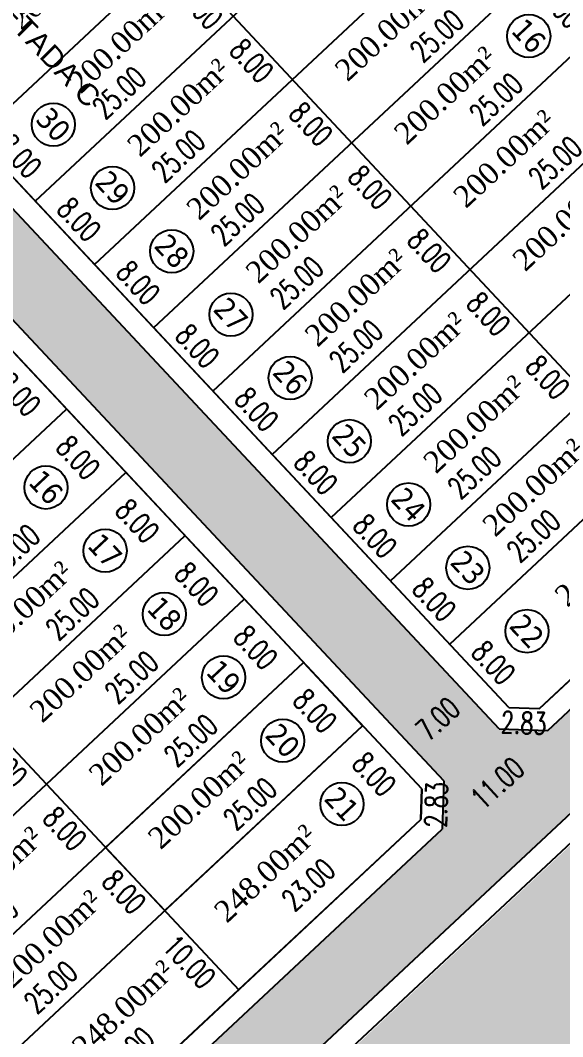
# Model space of a CAD drawing. Header units: metres. Extents: x 437145 to 437701, y 9614495 to 9615043.
# Drawn here: x 437381.1 to 437431.1, y 9614640.9 to 9614734.7 of the extents above; entities that cross this region are included whole.
import ezdxf

# ---------------------------------------------------------------- set-up
doc = ezdxf.new("R2010")
doc.units = ezdxf.units.M
doc.header["$PDMODE"] = 35
doc.header["$PDSIZE"] = 0.1
for name, color, linetype in [('ADUTORA', 90, 'Continuous'), ('Auxiliar', 7, 'Continuous'), ('COTAS', 10, 'Continuous'), ('Layer3', 1, 'Continuous'), ('M_FIO', 32, 'Continuous'), ('ÁREA', 7, 'Continuous')]:
    doc.layers.add(name, color=color, linetype=linetype)
doc.styles.add('ARIAL', font='arial.ttf')
doc.styles.add('COTAS', font='romans.shx', dxfattribs={"width": 0.7})
doc.styles.add('tahoma', font='tahoma.ttf')
doc.styles.add('ÁREA', font='times.ttf', dxfattribs={"height": 2})
doc.dimstyles.new('C-75', dxfattribs={"dimtxt": 2, "dimasz": 0.2, "dimexe": 0, "dimexo": 0, "dimgap": 1, "dimtad": 0, "dimzin": 4, "dimdsep": 46, "dimtxsty": 'COTAS', "dimblk1": 'BOL-COT', "dimblk2": 'BOL-COT', "dimsah": 1, "dimcen": 0.1, "dimse1": 1, "dimse2": 1, "dimsd1": 1, "dimsd2": 1, "dimclrd": 8, "dimclre": 256, "dimaunit": 1, "dimadec": 3, "dimazin": 0, "dimtfac": 0.5, "dimtix": 1, "dimtmove": 0, "dimatfit": 3, "dimldrblk": 'BOL-COT', "dimfxl": 1, "dimtolj": 1, "dimtzin": 0, "dimarcsym": 0})

# ---------------------------------------------------------------- blocks, each defined once
blk = doc.blocks.new('*D314')
at = {"layer": 'Defpoints', "color": 0, "transparency": 16777216}
for p in [(2549.275854529721, 1061.547064345661), (2546.996419647791, 1053.546983298279), (2549.276138954588, 1053.547064349386)]:
    blk.add_point(p, dxfattribs=at)
at = {"layer": 'Layer3', "transparency": 16777216, "insert": (2546.996277435357, 1057.546983296416), "char_height": 2, "attachment_point": 5, "rotation": 270.00203704305534, "style": 'COTAS'}
blk.add_mtext('\\A1;8.00', dxfattribs=at)
blk = doc.blocks.new('BOL-COT')
at = {"layer": 'COTAS'}
for p, q in [((-1.999999999999943, 8.53e-14), (2, 8.53e-14)), ((0, -2.999999999999971), (0, 3.000000000000028))]:
    blk.add_line(p, q, dxfattribs=at)
blk.add_circle((0, 0), 0.4, dxfattribs=at)
blk = doc.blocks.new('*D315')
at = {"layer": 'Defpoints', "color": 0, "transparency": 16777216}
for p in [(2524.276073368717, 1055.389909722242), (2524.276138919371, 1053.546175523061), (2549.276138954761, 1053.547064353111)]:
    blk.add_point(p, dxfattribs=at)
at = {"layer": 'Layer3', "transparency": 16777216, "insert": (2536.776073386412, 1055.390354137267), "char_height": 2, "attachment_point": 5, "rotation": 0.0020370484209076656, "style": 'COTAS'}
blk.add_mtext('\\A1;25.00', dxfattribs=at)
blk = doc.blocks.new('*D319')
at = {"layer": 'Defpoints', "color": 0, "transparency": 16777216}
for p in [(2549.276138954586, 1053.547064349386), (2546.99670407062, 1045.546983305182), (2549.276423381374, 1045.547064356837)]:
    blk.add_point(p, dxfattribs=at)
at = {"layer": 'Layer3', "transparency": 16777216, "insert": (2546.996561857226, 1049.546983301456), "char_height": 2, "attachment_point": 5, "rotation": 270.0020370568134, "style": 'COTAS'}
blk.add_mtext('\\A1;8.00', dxfattribs=at)
blk = doc.blocks.new('*D320')
at = {"layer": 'Defpoints', "color": 0, "transparency": 16777216}
for p in [(2524.276357794689, 1047.389909725967), (2524.276423345343, 1045.546175530511), (2549.276423379744, 1045.547064360562)]:
    blk.add_point(p, dxfattribs=at)
at = {"layer": 'Layer3', "transparency": 16777216, "insert": (2536.77635781189, 1047.390354140993), "char_height": 2, "attachment_point": 5, "rotation": 0.002037048421005068, "style": 'COTAS'}
blk.add_mtext('\\A1;25.00', dxfattribs=at)
blk = doc.blocks.new('*D324')
at = {"layer": 'Defpoints', "color": 0, "transparency": 16777216}
for p in [(2549.276423386264, 1045.547064360562), (2546.996988509165, 1037.546983308924), (2549.276707812993, 1037.547064360562)]:
    blk.add_point(p, dxfattribs=at)
at = {"layer": 'Layer3', "transparency": 16777216, "insert": (2546.996846295801, 1041.546983308924), "char_height": 2, "attachment_point": 5, "rotation": 270.00203705639456, "style": 'COTAS'}
blk.add_mtext('\\A1;8.00', dxfattribs=at)
blk = doc.blocks.new('*D325')
at = {"layer": 'Defpoints', "color": 0, "transparency": 16777216}
for p in [(2524.276642226503, 1039.38990973528), (2524.27670777702, 1037.546175536099), (2549.276707811305, 1037.547064364287)]:
    blk.add_point(p, dxfattribs=at)
at = {"layer": 'Layer3', "transparency": 16777216, "insert": (2536.776642243646, 1039.390354149374), "char_height": 2, "attachment_point": 5, "rotation": 0.002037044152142905, "style": 'COTAS'}
blk.add_mtext('\\A1;25.00', dxfattribs=at)
blk = doc.blocks.new('*D329')
at = {"layer": 'Defpoints', "color": 0, "transparency": 16777216}
for p in [(2549.276707805543, 1037.547064362425), (2546.997272928502, 1029.546983316607), (2549.276992231457, 1029.547064368013)]:
    blk.add_point(p, dxfattribs=at)
at = {"layer": 'Layer3', "transparency": 16777216, "insert": (2546.997130715545, 1033.546983313813), "char_height": 2, "attachment_point": 5, "rotation": 270.0020370505597, "style": 'COTAS'}
blk.add_mtext('\\A1;8.00', dxfattribs=at)
blk = doc.blocks.new('*D330')
at = {"layer": 'Defpoints', "color": 0, "transparency": 16777216}
for p in [(2524.276926645566, 1031.389909733418), (2524.276992196357, 1029.546175539824), (2549.276992230758, 1029.547064371738)]:
    blk.add_point(p, dxfattribs=at)
at = {"layer": 'Layer3', "transparency": 16777216, "insert": (2536.776926662766, 1031.390354149374), "char_height": 2, "attachment_point": 5, "rotation": 0.00203705268987296, "style": 'COTAS'}
blk.add_mtext('\\A1;25.00', dxfattribs=at)
blk = doc.blocks.new('*D332')
at = {"layer": 'Defpoints', "color": 0, "transparency": 16777216}
for p in [(2520.179897465941, 1037.368174139741), (2520.180181892962, 1029.368174145329), (2522.71080417267, 1029.368264117498)]:
    blk.add_point(p, dxfattribs=at)
at = {"layer": 'Layer3', "transparency": 16777216, "insert": (2522.710661959159, 1033.368264114815), "char_height": 2, "attachment_point": 5, "rotation": 270.0020370584804, "style": 'COTAS'}
blk.add_mtext('\\A1;8.00', dxfattribs=at)
blk = doc.blocks.new('*D333')
at = {"layer": 'Defpoints', "color": 0, "transparency": 16777216}
for p in [(2524.276202133445, 1031.581358798179), (2499.276992567839, 1029.53646997768), (2524.27699223751, 1029.546175541687)]:
    blk.add_point(p, dxfattribs=at)
at = {"layer": 'Layer3', "transparency": 16777216, "insert": (2511.776202298609, 1031.576506016175), "char_height": 2, "attachment_point": 5, "rotation": 0.02224351339259516, "style": 'COTAS'}
blk.add_mtext('\\A1;25.00', dxfattribs=at)
blk = doc.blocks.new('*D334')
at = {"layer": 'Defpoints', "color": 0, "transparency": 16777216}
for p in [(2549.276992231456, 1029.547064368013), (2546.997557349352, 1021.546983323775), (2549.27727665836, 1021.547064375463)]:
    blk.add_point(p, dxfattribs=at)
at = {"layer": 'Layer3', "transparency": 16777216, "insert": (2546.9974151359, 1025.54698332005), "char_height": 2, "attachment_point": 5, "rotation": 270.00203705764716, "style": 'COTAS'}
blk.add_mtext('\\A1;8.00', dxfattribs=at)
blk = doc.blocks.new('*D335')
at = {"layer": 'Defpoints', "color": 0, "transparency": 16777216}
for p in [(2524.277211071676, 1023.389909744594), (2524.27727662233, 1021.546175547275), (2549.277276656555, 1021.547064377326)]:
    blk.add_point(p, dxfattribs=at)
at = {"layer": 'Layer3', "transparency": 16777216, "insert": (2536.777211088789, 1023.390354159619), "char_height": 2, "attachment_point": 5, "rotation": 0.002037048421005068, "style": 'COTAS'}
blk.add_mtext('\\A1;25.00', dxfattribs=at)
blk = doc.blocks.new('*D337')
at = {"layer": 'Defpoints', "color": 0, "transparency": 16777216}
for p in [(2520.180181891797, 1029.368174141604), (2520.18046631777, 1021.368174150917), (2522.711088599632, 1021.368264122755)]:
    blk.add_point(p, dxfattribs=at)
at = {"layer": 'Layer3', "transparency": 16777216, "insert": (2522.710946386646, 1025.36826411854), "char_height": 2, "attachment_point": 5, "rotation": 270.0020370509775, "style": 'COTAS'}
blk.add_mtext('\\A1;8.00', dxfattribs=at)
blk = doc.blocks.new('*D338')
at = {"layer": 'Defpoints', "color": 0, "transparency": 16777216}
for p in [(2524.276486559087, 1023.581358816805), (2499.27727699288, 1021.536469981405), (2524.277276663308, 1021.546175547275)]:
    blk.add_point(p, dxfattribs=at)
at = {"layer": 'Layer3', "transparency": 16777216, "insert": (2511.776486723873, 1023.576506033871), "char_height": 2, "attachment_point": 5, "rotation": 0.02224351766079302, "style": 'COTAS'}
blk.add_mtext('\\A1;25.00', dxfattribs=at)
blk = doc.blocks.new('*D339')
at = {"layer": 'Defpoints', "color": 0, "transparency": 16777216}
for p in [(2549.277276656557, 1021.547064377326), (2546.997841773928, 1013.546983329645), (2549.277561082471, 1013.547064381051)]:
    blk.add_point(p, dxfattribs=at)
at = {"layer": 'Layer3', "transparency": 16777216, "insert": (2546.997699560971, 1017.546983327783), "char_height": 2, "attachment_point": 5, "rotation": 270.00203705055924, "style": 'COTAS'}
blk.add_mtext('\\A1;8.00', dxfattribs=at)
blk = doc.blocks.new('*D340')
at = {"layer": 'Defpoints', "color": 0, "transparency": 16777216}
for p in [(2524.277495495589, 1015.389909755769), (2524.277561046381, 1013.546175552863), (2549.27756108084, 1013.547064384776)]:
    blk.add_point(p, dxfattribs=at)
at = {"layer": 'Layer3', "transparency": 16777216, "insert": (2536.777495512819, 1015.390354171726), "char_height": 2, "attachment_point": 5, "rotation": 0.00203705268987296, "style": 'COTAS'}
blk.add_mtext('\\A1;25.00', dxfattribs=at)
blk = doc.blocks.new('*D342')
at = {"layer": 'Defpoints', "color": 0, "transparency": 16777216}
for p in [(2520.180466316024, 1021.368174150917), (2520.180750742928, 1013.368174156505), (2522.711373020947, 1013.368264128637)]:
    blk.add_point(p, dxfattribs=at)
at = {"layer": 'Layer3', "transparency": 16777216, "insert": (2522.711230807496, 1017.368264124128), "char_height": 2, "attachment_point": 5, "rotation": 270.00203705764665, "style": 'COTAS'}
blk.add_mtext('\\A1;8.00', dxfattribs=at)
blk = doc.blocks.new('*D343')
at = {"layer": 'Defpoints', "color": 0, "transparency": 16777216}
for p in [(2524.276770984371, 1015.581358826119), (2499.277561416874, 1013.536469990719), (2524.277561088291, 1013.546175552863)]:
    blk.add_point(p, dxfattribs=at)
at = {"layer": 'Layer3', "transparency": 16777216, "insert": (2511.776771148662, 1015.576506045047), "char_height": 2, "attachment_point": 5, "rotation": 0.022243509122174238, "style": 'COTAS'}
blk.add_mtext('\\A1;25.00', dxfattribs=at)
blk = doc.blocks.new('*D344')
at = {"layer": 'Defpoints', "color": 0, "transparency": 16777216}
for p in [(2549.277561080665, 1013.54706440154), (2546.998126195942, 1005.546983355423), (2549.277845507627, 1005.547064407128)]:
    blk.add_point(p, dxfattribs=at)
at = {"layer": 'Layer3', "transparency": 16777216, "insert": (2546.997983982461, 1009.546983352628), "char_height": 2, "attachment_point": 5, "rotation": 270.0020370580636, "style": 'COTAS'}
blk.add_mtext('\\A1;8.00', dxfattribs=at)
blk = doc.blocks.new('*D345')
at = {"layer": 'Defpoints', "color": 0, "transparency": 16777216}
for p in [(2524.106200732735, 1006.253069561306), (2524.106336897845, 1002.423172001126), (2547.106336863502, 1002.423989724699)]:
    blk.add_point(p, dxfattribs=at)
at = {"layer": 'Layer3', "transparency": 16777216, "insert": (2535.606200715564, 1006.253478423092), "char_height": 2, "attachment_point": 5, "rotation": 0.0020370482412166413, "style": 'COTAS'}
blk.add_mtext('\\A1;23.00', dxfattribs=at)
blk = doc.blocks.new('*D347')
at = {"layer": 'Defpoints', "color": 0, "transparency": 16777216}
for p in [(2524.277818843713, 1006.296531908545), (2501.277916642745, 1003.545357836741), (2524.277916627902, 1003.546175562176)]:
    blk.add_point(p, dxfattribs=at)
at = {"layer": 'Layer3', "transparency": 16777216, "insert": (2512.777818851134, 1006.296123045828), "char_height": 2, "attachment_point": 5, "rotation": 0.002037052879596474, "style": 'COTAS'}
blk.add_mtext('\\A1;23.00', dxfattribs=at)
blk = doc.blocks.new('*D348')
at = {"layer": 'Defpoints', "color": 0, "transparency": 16777216}
for p in [(2524.277561046381, 1013.546175552863), (2522.714371325821, 1003.546119965395), (2524.277916627902, 1003.546175562176)]:
    blk.add_point(p, dxfattribs=at)
at = {"layer": 'Layer3', "transparency": 16777216, "insert": (2522.714193535061, 1008.546119960738), "char_height": 2, "attachment_point": 5, "rotation": 270.00203733203864, "style": 'COTAS'}
blk.add_mtext('\\A1;10.00', dxfattribs=at)
blk = doc.blocks.new('*D398')
at = {"layer": 'Defpoints', "color": 0, "transparency": 16777216}
for p in [(2585.274211129604, 1087.583527526218), (2560.275001563214, 1085.53863868523), (2585.275001233526, 1085.548344247374)]:
    blk.add_point(p, dxfattribs=at)
at = {"layer": 'Layer3', "transparency": 16777216, "insert": (2572.774211294448, 1087.578674745146), "char_height": 2, "attachment_point": 5, "rotation": 0.022243509123153996, "style": 'COTAS'}
blk.add_mtext('\\A1;25.00', dxfattribs=at)
blk = doc.blocks.new('*D404')
at = {"layer": 'Defpoints', "color": 0, "transparency": 16777216}
for p in [(2560.275285674691, 1077.547455419185), (2560.275570100721, 1069.547455428499), (2562.067734394946, 1069.547519145771)]:
    blk.add_point(p, dxfattribs=at)
at = {"layer": 'Layer3', "transparency": 16777216, "insert": (2562.06759218193, 1073.547519141114), "char_height": 2, "attachment_point": 5, "rotation": 270.0020370513944, "style": 'COTAS'}
blk.add_mtext('\\A1;8.00', dxfattribs=at)
blk = doc.blocks.new('*D405')
at = {"layer": 'Defpoints', "color": 0, "transparency": 16777216}
for p in [(2581.124103207864, 1076.178209221321), (2581.124387634883, 1068.178209230634), (2583.655009914533, 1068.178299202804)]:
    blk.add_point(p, dxfattribs=at)
at = {"layer": 'Layer3', "transparency": 16777216, "insert": (2583.654867701023, 1072.178299201983), "char_height": 2, "attachment_point": 5, "rotation": 270.0020370584814, "style": 'COTAS'}
blk.add_mtext('\\A1;8.00', dxfattribs=at)
blk = doc.blocks.new('*D406')
at = {"layer": 'Defpoints', "color": 0, "transparency": 16777216}
for p in [(2585.274779980621, 1071.58352752808), (2560.275570415159, 1069.538638696405), (2585.275570084539, 1069.54834425855)]:
    blk.add_point(p, dxfattribs=at)
at = {"layer": 'Layer3', "transparency": 16777216, "insert": (2572.774780145931, 1071.578674747008), "char_height": 2, "attachment_point": 5, "rotation": 0.022243509123984786, "style": 'COTAS'}
blk.add_mtext('\\A1;25.00', dxfattribs=at)
blk = doc.blocks.new('*D408')
at = {"layer": 'Defpoints', "color": 0, "transparency": 16777216}
for p in [(2585.275788918626, 1063.392078448418), (2585.275854469417, 1061.548344266), (2610.275854503934, 1061.549233097914)]:
    blk.add_point(p, dxfattribs=at)
at = {"layer": 'Layer3', "transparency": 16777216, "insert": (2597.775788935884, 1063.392522864375), "char_height": 2, "attachment_point": 5, "rotation": 0.00203705268987296, "style": 'COTAS'}
blk.add_mtext('\\A1;25.00', dxfattribs=at)
blk = doc.blocks.new('*D409')
at = {"layer": 'Defpoints', "color": 0, "transparency": 16777216}
for p in [(2560.275570100722, 1069.547455428499), (2560.275854525704, 1061.547455432224), (2562.068018820859, 1061.547519149262)]:
    blk.add_point(p, dxfattribs=at)
at = {"layer": 'Layer3', "transparency": 16777216, "insert": (2562.067876608367, 1065.547519147399), "char_height": 2, "attachment_point": 5, "rotation": 270.0020370438891, "style": 'COTAS'}
blk.add_mtext('\\A1;8.00', dxfattribs=at)
blk = doc.blocks.new('*D410')
at = {"layer": 'Defpoints', "color": 0, "transparency": 16777216}
for p in [(2581.178759739176, 1069.370342860329), (2581.179044165265, 1061.370342871505), (2583.709666442644, 1061.370432843379)]:
    blk.add_point(p, dxfattribs=at)
at = {"layer": 'Layer3', "transparency": 16777216, "insert": (2583.7095242296, 1065.370432835403), "char_height": 2, "attachment_point": 5, "rotation": 270.0020370518117, "style": 'COTAS'}
blk.add_mtext('\\A1;8.00', dxfattribs=at)
blk = doc.blocks.new('*D411')
at = {"layer": 'Defpoints', "color": 0, "transparency": 16777216}
for p in [(2585.275064406389, 1063.583527518767), (2560.275854840199, 1061.538638700131), (2585.275854510453, 1061.548344264138)]:
    blk.add_point(p, dxfattribs=at)
at = {"layer": 'Layer3', "transparency": 16777216, "insert": (2572.775064571262, 1063.578674736764), "char_height": 2, "attachment_point": 5, "rotation": 0.02224351339208523, "style": 'COTAS'}
blk.add_mtext('\\A1;25.00', dxfattribs=at)
blk = doc.blocks.new('*D413')
at = {"layer": 'Defpoints', "color": 0, "transparency": 16777216}
for p in [(2585.276073343263, 1055.392078480083), (2585.276138893644, 1053.548344273451), (2610.276138928103, 1053.549233099777)]:
    blk.add_point(p, dxfattribs=at)
at = {"layer": 'Layer3', "transparency": 16777216, "insert": (2597.776073360493, 1055.392522893246), "char_height": 2, "attachment_point": 5, "rotation": 0.0020370398832807433, "style": 'COTAS'}
blk.add_mtext('\\A1;25.00', dxfattribs=at)
blk = doc.blocks.new('*D414')
at = {"layer": 'Defpoints', "color": 0, "transparency": 16777216}
for p in [(2560.275854524773, 1061.547455432225), (2560.276138950571, 1053.547455439675), (2562.068303244388, 1053.547519156895)]:
    blk.add_point(p, dxfattribs=at)
at = {"layer": 'Layer3', "transparency": 16777216, "insert": (2562.068161031488, 1057.54751915317), "char_height": 2, "attachment_point": 5, "rotation": 270.0020370497263, "style": 'COTAS'}
blk.add_mtext('\\A1;8.00', dxfattribs=at)
blk = doc.blocks.new('*D415')
at = {"layer": 'Defpoints', "color": 0, "transparency": 16777216}
for p in [(2581.179044164275, 1061.370342869642), (2581.179328589316, 1053.370342877093), (2583.709950870014, 1053.370432848636)]:
    blk.add_point(p, dxfattribs=at)
at = {"layer": 'Layer3', "transparency": 16777216, "insert": (2583.709808657493, 1057.370432844716), "char_height": 2, "attachment_point": 5, "rotation": 270.0020370443069, "style": 'COTAS'}
blk.add_mtext('\\A1;8.00', dxfattribs=at)
blk = doc.blocks.new('*D416')
at = {"layer": 'Defpoints', "color": 0, "transparency": 16777216}
for p in [(2585.275348830554, 1055.583527535531), (2560.27613926431, 1053.538638709444), (2585.276138934621, 1053.548344273451)]:
    blk.add_point(p, dxfattribs=at)
at = {"layer": 'Layer3', "transparency": 16777216, "insert": (2572.775348995399, 1055.578674753527), "char_height": 2, "attachment_point": 5, "rotation": 0.022243513392033662, "style": 'COTAS'}
blk.add_mtext('\\A1;25.00', dxfattribs=at)
blk = doc.blocks.new('*D417')
at = {"layer": 'Defpoints', "color": 0, "transparency": 16777216}
for p in [(2610.276138928802, 1053.549233096051), (2607.99670404693, 1045.549152053975), (2610.276423354657, 1045.549233105364)]:
    blk.add_point(p, dxfattribs=at)
at = {"layer": 'Layer3', "transparency": 16777216, "insert": (2607.996561834001, 1049.549152049319), "char_height": 2, "attachment_point": 5, "rotation": 270.00203705014377, "style": 'COTAS'}
blk.add_mtext('\\A1;8.00', dxfattribs=at)
blk = doc.blocks.new('*D418')
at = {"layer": 'Defpoints', "color": 0, "transparency": 16777216}
for p in [(2585.276357768147, 1047.392078472632), (2585.276423318801, 1045.548344279039), (2610.276423352911, 1045.54923310909)]:
    blk.add_point(p, dxfattribs=at)
at = {"layer": 'Layer3', "transparency": 16777216, "insert": (2597.776357785201, 1047.392522887658), "char_height": 2, "attachment_point": 5, "rotation": 0.002037048421005068, "style": 'COTAS'}
blk.add_mtext('\\A1;25.00', dxfattribs=at)
blk = doc.blocks.new('*D419')
at = {"layer": 'Defpoints', "color": 0, "transparency": 16777216}
for p in [(2560.276138950571, 1053.547455439675), (2560.276423375611, 1045.547455448988), (2562.068587670883, 1045.547519166039)]:
    blk.add_point(p, dxfattribs=at)
at = {"layer": 'Layer3', "transparency": 16777216, "insert": (2562.068445458363, 1049.547519161383), "char_height": 2, "attachment_point": 5, "rotation": 270.0020370443074, "style": 'COTAS'}
blk.add_mtext('\\A1;8.00', dxfattribs=at)
blk = doc.blocks.new('*D420')
at = {"layer": 'Defpoints', "color": 0, "transparency": 16777216}
for p in [(2581.179328589201, 1053.37034287523), (2581.179613015347, 1045.370342884544), (2583.710235293745, 1045.370432856437)]:
    blk.add_point(p, dxfattribs=at)
at = {"layer": 'Layer3', "transparency": 16777216, "insert": (2583.710093080672, 1049.37043285403), "char_height": 2, "attachment_point": 5, "rotation": 270.00203705222816, "style": 'COTAS'}
blk.add_mtext('\\A1;8.00', dxfattribs=at)
blk = doc.blocks.new('*D421')
at = {"layer": 'Defpoints', "color": 0, "transparency": 16777216}
for p in [(2585.275633256982, 1047.583527539256), (2560.276423689234, 1045.538638718757), (2585.276423360594, 1045.548344277176)]:
    blk.add_point(p, dxfattribs=at)
at = {"layer": 'Layer3', "transparency": 16777216, "insert": (2572.775633421302, 1047.578674760047), "char_height": 2, "attachment_point": 5, "rotation": 0.022243500584483652, "style": 'COTAS'}
blk.add_mtext('\\A1;25.00', dxfattribs=at)
blk = doc.blocks.new('*D423')
at = {"layer": 'Defpoints', "color": 0, "transparency": 16777216}
for p in [(2585.276642200405, 1039.39207847822), (2585.27670775106, 1037.548344282764), (2610.276707785519, 1037.549233112815)]:
    blk.add_point(p, dxfattribs=at)
at = {"layer": 'Layer3', "transparency": 16777216, "insert": (2597.776642217635, 1039.392522893246), "char_height": 2, "attachment_point": 5, "rotation": 0.002037048421005068, "style": 'COTAS'}
blk.add_mtext('\\A1;25.00', dxfattribs=at)
blk = doc.blocks.new('*D424')
at = {"layer": 'Defpoints', "color": 0, "transparency": 16777216}
for p in [(2560.276423382131, 1045.547455450851), (2560.276707808162, 1037.547455450851), (2562.068872100349, 1037.547519168123)]:
    blk.add_point(p, dxfattribs=at)
at = {"layer": 'Layer3', "transparency": 16777216, "insert": (2562.068729887333, 1041.547519168123), "char_height": 2, "attachment_point": 5, "rotation": 270.002037051392, "style": 'COTAS'}
blk.add_mtext('\\A1;8.00', dxfattribs=at)
blk = doc.blocks.new('*D425')
at = {"layer": 'Defpoints', "color": 0, "transparency": 16777216}
for p in [(2581.179613020935, 1045.370342884544), (2581.179897447839, 1037.370342888269), (2583.710519727198, 1037.370432860401)]:
    blk.add_point(p, dxfattribs=at)
at = {"layer": 'Layer3', "transparency": 16777216, "insert": (2583.710377513746, 1041.370432865206), "char_height": 2, "attachment_point": 5, "rotation": 270.0020370576462, "style": 'COTAS'}
blk.add_mtext('\\A1;8.00', dxfattribs=at)
blk = doc.blocks.new('*D426')
at = {"layer": 'Defpoints', "color": 0, "transparency": 16777216}
for p in [(2585.275917688234, 1039.583527561608), (2560.276708121785, 1037.538638722482), (2585.276707792155, 1037.548344284627)]:
    blk.add_point(p, dxfattribs=at)
at = {"layer": 'Layer3', "transparency": 16777216, "insert": (2572.775917853049, 1039.578674780536), "char_height": 2, "attachment_point": 5, "rotation": 0.02224350912310243, "style": 'COTAS'}
blk.add_mtext('\\A1;25.00', dxfattribs=at)
blk = doc.blocks.new('*D427')
at = {"layer": 'Defpoints', "color": 0, "transparency": 16777216}
for p in [(2585.276926620367, 1031.392078491259), (2585.276992170746, 1029.54834429394), (2610.276992204972, 1029.549233120265)]:
    blk.add_point(p, dxfattribs=at)
at = {"layer": 'Layer3', "transparency": 16777216, "insert": (2597.776926637479, 1031.392522904421), "char_height": 2, "attachment_point": 5, "rotation": 0.0020370398832807433, "style": 'COTAS'}
blk.add_mtext('\\A1;25.00', dxfattribs=at)
blk = doc.blocks.new('*D428')
at = {"layer": 'Defpoints', "color": 0, "transparency": 16777216}
for p in [(2560.276707801758, 1037.547455452713), (2560.276992227614, 1029.547455458301), (2562.069156524923, 1029.547519175534)]:
    blk.add_point(p, dxfattribs=at)
at = {"layer": 'Layer3', "transparency": 16777216, "insert": (2562.069014311996, 1033.54751917274), "char_height": 2, "attachment_point": 5, "rotation": 270.00203705014275, "style": 'COTAS'}
blk.add_mtext('\\A1;8.00', dxfattribs=at)
blk = doc.blocks.new('*D429')
at = {"layer": 'Defpoints', "color": 0, "transparency": 16777216}
for p in [(2581.179897440271, 1037.370342886406), (2581.180181866244, 1029.370342893857), (2583.710804146767, 1029.370432865694)]:
    blk.add_point(p, dxfattribs=at)
at = {"layer": 'Layer3', "transparency": 16777216, "insert": (2583.710661933781, 1033.370432872656), "char_height": 2, "attachment_point": 5, "rotation": 270.00203705097704, "style": 'COTAS'}
blk.add_mtext('\\A1;8.00', dxfattribs=at)
blk = doc.blocks.new('*D430')
at = {"layer": 'Defpoints', "color": 0, "transparency": 16777216}
for p in [(2585.276202106515, 1031.583527557883), (2560.276992541297, 1029.538638726208), (2585.276992210735, 1029.548344292078)]:
    blk.add_point(p, dxfattribs=at)
at = {"layer": 'Layer3', "transparency": 16777216, "insert": (2572.776202271795, 1031.578674774948), "char_height": 2, "attachment_point": 5, "rotation": 0.02224351766167537, "style": 'COTAS'}
blk.add_mtext('\\A1;25.00', dxfattribs=at)
blk = doc.blocks.new('*D433')
at = {"layer": 'Defpoints', "color": 0, "transparency": 16777216}
for p in [(2560.276992227615, 1029.547455458302), (2560.277276653704, 1021.547455465752), (2562.069440949208, 1021.547519183037)]:
    blk.add_point(p, dxfattribs=at)
at = {"layer": 'Layer3', "transparency": 16777216, "insert": (2562.069298736164, 1025.547519179312), "char_height": 2, "attachment_point": 5, "rotation": 270.00203705181076, "style": 'COTAS'}
blk.add_mtext('\\A1;8.00', dxfattribs=at)
blk = doc.blocks.new('*D434')
at = {"layer": 'Defpoints', "color": 0, "transparency": 16777216}
for p in [(2581.180181866244, 1029.370342893857), (2581.180466293206, 1021.370342897582), (2583.711088575796, 1021.370432869733)]:
    blk.add_point(p, dxfattribs=at)
at = {"layer": 'Layer3', "transparency": 16777216, "insert": (2583.710946362315, 1025.370432867068), "char_height": 2, "attachment_point": 5, "rotation": 270.0020370580631, "style": 'COTAS'}
blk.add_mtext('\\A1;8.00', dxfattribs=at)
blk = doc.blocks.new('*D435')
at = {"layer": 'Defpoints', "color": 0, "transparency": 16777216}
for p in [(2585.276486533758, 1023.583527554157), (2585.277276637522, 1021.548344292077), (2560.277276967152, 1021.538638731795)]:
    blk.add_point(p, dxfattribs=at)
at = {"layer": 'Layer3', "transparency": 16777216, "insert": (2572.776486698573, 1023.578674774016), "char_height": 2, "attachment_point": 5, "rotation": 0.022243504854239943, "style": 'COTAS'}
blk.add_mtext('\\A1;25.00', dxfattribs=at)
blk = doc.blocks.new('*D438')
at = {"layer": 'Defpoints', "color": 0, "transparency": 16777216}
for p in [(2560.277276651841, 1021.547455465752), (2560.277561076649, 1013.547455467614), (2562.069725373726, 1013.547519184613)]:
    blk.add_point(p, dxfattribs=at)
at = {"layer": 'Layer3', "transparency": 16777216, "insert": (2562.069583161321, 1017.547519183682), "char_height": 2, "attachment_point": 5, "rotation": 270.00203704263794, "style": 'COTAS'}
blk.add_mtext('\\A1;8.00', dxfattribs=at)
blk = doc.blocks.new('*D439')
at = {"layer": 'Defpoints', "color": 0, "transparency": 16777216}
for p in [(2581.180466290296, 1021.370342895719), (2581.180750717259, 1013.370342905033), (2583.711373000138, 1013.370432877184)]:
    blk.add_point(p, dxfattribs=at)
at = {"layer": 'Layer3', "transparency": 16777216, "insert": (2583.711230786657, 1017.370432872656), "char_height": 2, "attachment_point": 5, "rotation": 270.0020370580645, "style": 'COTAS'}
blk.add_mtext('\\A1;8.00', dxfattribs=at)
blk = doc.blocks.new('*D440')
at = {"layer": 'Defpoints', "color": 0, "transparency": 16777216}
for p in [(2585.276770957509, 1015.583527557883), (2560.277561392252, 1013.538638737384), (2585.277561061574, 1013.548344301391)]:
    blk.add_point(p, dxfattribs=at)
at = {"layer": 'Layer3', "transparency": 16777216, "insert": (2572.776771122848, 1015.578674775879), "char_height": 2, "attachment_point": 5, "rotation": 0.022243513392910287, "style": 'COTAS'}
blk.add_mtext('\\A1;25.00', dxfattribs=at)
blk = doc.blocks.new('*D443')
at = {"layer": 'Defpoints', "color": 0, "transparency": 16777216}
for p in [(2560.277561077755, 1013.547455489966), (2560.277845502622, 1005.547455497417), (2562.070009797369, 1005.547519214428)]:
    blk.add_point(p, dxfattribs=at)
at = {"layer": 'Layer3', "transparency": 16777216, "insert": (2562.069867584936, 1009.547519210703), "char_height": 2, "attachment_point": 5, "rotation": 270.00203704305625, "style": 'COTAS'}
blk.add_mtext('\\A1;8.00', dxfattribs=at)
blk = doc.blocks.new('*D444')
at = {"layer": 'Defpoints', "color": 0, "transparency": 16777216}
for p in [(2585.27781881843, 1006.298700671974), (2562.277916618006, 1003.547526585269), (2585.277916602174, 1003.548344306979)]:
    blk.add_point(p, dxfattribs=at)
at = {"layer": 'Layer3', "transparency": 16777216, "insert": (2573.777818826346, 1006.298291811119), "char_height": 2, "attachment_point": 5, "rotation": 0.002037043599542301, "style": 'COTAS'}
blk.add_mtext('\\A1;23.00', dxfattribs=at)
blk = doc.blocks.new('*D825')
at = {"layer": 'Defpoints', "color": 0, "transparency": 16777216}
for p in [(2549.277845505882, 1005.54706440899), (2547.277916593501, 1003.546993283886), (2548.247930954888, 1002.577047894238)]:
    blk.add_point(p, dxfattribs=at)
at = {"layer": 'Layer3', "transparency": 16777216, "insert": (2549.247895411078, 1003.577083456791), "char_height": 2, "attachment_point": 5, "rotation": 45.0020370472041, "style": 'COTAS'}
blk.add_mtext('\\A1;2.83', dxfattribs=at)
blk = doc.blocks.new('*D826')
at = {"layer": 'Defpoints', "color": 0, "transparency": 16777216}
for p in [(2560.277845500119, 1005.547455674368), (2562.277916805319, 1003.547526583406), (2561.319369598006, 1002.588911214146)]:
    blk.add_point(p, dxfattribs=at)
at = {"layer": 'Layer3', "transparency": 16777216, "insert": (2560.319333945406, 1003.588875759627), "char_height": 2, "attachment_point": 5, "rotation": 315.00203706869934, "style": 'COTAS'}
blk.add_mtext('\\A1;2.83', dxfattribs=at)
blk = doc.blocks.new('*D880')
at = {"layer": 'Defpoints', "color": 0, "transparency": 16777216}
for p in [(2549.277841639613, 1005.655800817865), (2560.277845501167, 1005.547456110227), (2560.234273055788, 1001.123639960173)]:
    blk.add_point(p, dxfattribs=at)
at = {"layer": 'Layer3', "transparency": 16777216, "insert": (2554.734271125011, 1001.177812313992), "char_height": 2, "attachment_point": 5, "rotation": 359.43568258449824, "style": 'COTAS'}
blk.add_mtext('\\A1;11.00', dxfattribs=at)
blk = doc.blocks.new('*D881')
at = {"layer": 'Defpoints', "color": 0, "transparency": 16777216}
for p in [(2551.277713593178, 1009.257377831596), (2558.277713589976, 1009.25762670334), (2558.277713589976, 1009.257626705203)]:
    blk.add_point(p, dxfattribs=at)
at = {"layer": 'Layer3', "transparency": 16777216, "insert": (2554.777713591577, 1009.257502269331), "char_height": 2, "attachment_point": 5, "rotation": 0.0020370429361889534, "style": 'COTAS'}
blk.add_mtext('\\A1;7.00', dxfattribs=at)
blk = doc.blocks.new('atutu')
h = blk.add_hatch(color=252)
h.dxf.hatch_style = 1
h.paths.add_polyline_path([(2863.27140678136, 1159.558238957408), (2832.441365581961, 1159.557143029156), (2829.269912204845, 1162.728995614085), (2829.271411739139, 1186.557193566445), (2822.271411752119, 1186.556761926371), (2822.269912194019, 1162.728213547128), (2819.09828051572, 1159.556668717745), (2712.443942977023, 1159.552877426478), (2709.272258869338, 1162.724336050782), (2709.271411981923, 1186.548470260906), (2702.271411822259, 1186.552842710498), (2702.272258873936, 1162.724087221879), (2699.100800246664, 1159.552403111342), (2531.943943363696, 1159.546461113128), (2528.772258974577, 1162.717918372113), (2528.771411935881, 1186.546327062282), (2521.771411945776, 1186.546083545643), (2521.772258983716, 1162.717701955098), (2518.600845955045, 1159.545986803579), (2436.443943144952, 1159.54306633431), (2433.2734401203, 1162.71334396522), (2433.272602327134, 1186.281645370978), (2426.272602420324, 1186.281645370978), (2426.281634772279, 928.7582939084205), (2433.281757170125, 928.7429307180973), (2433.279530455964, 991.3835418525669), (2436.438828028122, 994.5430630039009), (2521.436665092793, 994.5460849482151), (2521.436663749652, 994.5460745378914), (2524.218322191311, 994.5462978762192), (2531.21832219556, 994.5462978762192), (2534.779809492489, 994.5465489349843), (2534.768827719056, 994.5465589541527), (2792.106664956047, 994.5557081423284), (2795.278350587318, 991.384248027909), (2795.280577226275, 928.7558006759319), (2802.280577230408, 928.7558006759319), (2802.278350192495, 991.3954800054016), (2805.438827599015, 994.5561821426782), (2853.117648044625, 994.5578772801491), (2856.278350169154, 991.3973998952242), (2856.280577190186, 928.7582247092904), (2863.271366820345, 928.7582182477745)])
h.paths.add_polyline_path([(2612.272733265674, 1149.377741661254), (2612.277876275673, 1004.720887549552), (2609.106416146004, 1001.549201898608), (2561.449562127493, 1001.547507541585), (2558.277876297152, 1004.718967855308), (2558.272733288899, 1149.375821790058), (2561.444193402853, 1152.547507431689), (2609.101047624275, 1152.549201786849)], flags=16)
h.paths.add_polyline_path([(2619.272733261599, 1149.377990736025), (2622.444193176891, 1152.549676178354), (2670.101047609316, 1152.551370531651), (2673.272733240237, 1149.379910415369), (2673.277876248957, 1004.723056471306), (2670.106415938784, 1001.551370641547), (2622.449562099786, 1001.549676290113), (2619.277876271133, 1004.721136598247)], flags=16)
h.paths.add_polyline_path([(2551.272733292741, 1149.375572922039), (2551.277876301635, 1004.71871880475), (2548.106416166318, 1001.54703315008), (2500.449561969459, 1001.545338791195), (2497.277876336617, 1004.716798911202), (2497.27273331678, 1149.373653047118), (2500.444193430443, 1152.545338683161), (2548.101047658676, 1152.547033038321)], flags=16)
h.paths.add_polyline_path([(2680.272733235522, 1149.38015928525), (2683.444193349302, 1152.551844926882), (2731.101047563856, 1152.553539282042), (2734.272733212822, 1149.382079150859), (2734.277876221657, 1004.725225419137), (2731.106415716897, 1001.553539395663), (2683.449562278367, 1001.551845034915), (2680.27787624494, 1004.723305547941)], flags=16)
h.paths.add_polyline_path([(2490.272733319516, 1149.373404180962), (2490.27787634011, 1004.716550035733), (2487.106416225748, 1001.544864403415), (2436.452177504509, 1001.543063480738), (2433.279056522612, 1004.715958876866), (2433.27391435121, 1149.372558730054), (2436.44419347503, 1152.54306327771), (2487.101047690341, 1152.544864293519)], flags=16)
h.paths.add_polyline_path([(2741.272733208806, 1149.382328035641), (2744.444193322643, 1152.554013671684), (2792.101047538128, 1152.555708026844), (2795.272733186803, 1149.384247895661), (2795.277876196395, 1004.727393774647), (2792.106416082732, 1001.555708140466), (2744.449562452292, 1001.55401378158), (2741.277876218456, 1004.725474493909)], flags=16)
h.paths.add_polyline_path([(2802.272733183892, 1149.384496780443), (2805.444193296857, 1152.556182418349), (2853.101047503611, 1152.557876775372), (2856.272733159736, 1149.386416634875), (2856.277876169678, 1004.729562517586), (2853.106416056015, 1001.557876883405), (2805.449561822776, 1001.556182530108), (2802.277876191855, 1004.727642640802)], flags=16)
at = {"layer": 'Layer3'}
h = blk.add_hatch(dxfattribs=at)
h.set_pattern_fill('AR-SAND', color=85)
h.set_pattern_definition([(37.50000000000001, (-475198.4405669911, -9591283.716216572), (-0.0629933581096082, 1.926823769013158), [0, -1.52, 0, -1.7, 0, -1.625]), (7.499999999999999, (-475198.4405669911, -9591283.716216572), (1.769776705267727, 2.82214606522974), [0, -0.82, 0, -1.37, 0, -0.525]), (327.5, (-475199.6705669911, -9591283.716216572), (3.114141861751495, 0.0056590535369649), [0, -0.5, 0, -1.8, 0, -2.35]), (317.5, (-475199.6705669911, -9591283.716216572), (3.006126604572293, 0.8776755649342494), [0, -0.25, 0, -1.179999999999999, 0, -1.35])])
h.paths.add_polyline_path([(2436.126924705075, 992.384416006973), (2434.126995811495, 990.3843449042197), (2434.129192584916, 928.596102536192), (2693.799192777451, 928.5960575775262), (2693.796995679639, 990.3935770061817), (2691.796924574674, 992.393505905291)])
h.paths.add_polyline_path([(2562.124553583004, 959.3795919590647, -1), (2555.759081086983, 959.3795919590647, -1)], flags=0)
h.paths.add_polyline_path([(2559.989958347252, 986.9904585895147), (2567.923291675596, 986.9907406461443), (2567.923185015878, 989.9907406461442), (2559.989851687535, 989.9904585895146)], flags=24)
h.paths.add_polyline_path([(2688.787800929184, 962.7600555201079), (2688.788033209823, 956.2267221887614), (2691.788033208019, 956.2268288494106), (2691.787800927321, 962.7601621788943)], flags=24)
h.paths.add_polyline_path([(2435.671948866477, 962.7510564443674), (2435.672181147757, 956.2177231130208), (2438.672181145894, 956.21782977367), (2438.671948864614, 962.7511631050165)], flags=24)
h.paths.add_polyline_path([(2555.309725110792, 955.7966256462988), (2562.315601533419, 955.796874724796), (2562.315332728636, 963.3574858703669), (2555.30945630601, 963.357236790007)], flags=24)
h.paths.add_polyline_path([(2559.997437076201, 931.0975781907345), (2567.930770404544, 931.0978602473642), (2567.930663745059, 934.0978602473642), (2559.997330416716, 934.0975781907346)], flags=24)
h.paths.add_polyline_path([(2535.917833112903, 962.3164960877057), (2582.058685691178, 962.2808426660503), (2582.063393164683, 968.3730168030615), (2535.922540586349, 968.4086702247168)], flags=24)
at = {"layer": 'Layer3', "color": 0}
for p, q in [((2549.277845505882, 1005.547064408991), (2547.277916613, 1003.546993302512)), ((2560.277845500119, 1005.547455674368), (2562.277916605259, 1003.547526784572))]:
    blk.add_line(p, q, dxfattribs=at)
for points in [[(2524.272690301028, 1150.546175407576), (2524.277916627902, 1003.546175562176)], [(2585.272690274893, 1150.548344150516), (2585.277916601941, 1003.548344303253)], [(2549.277845506813, 1005.547064408991), (2549.272761404305, 1148.547064280468)], [(2560.277845500119, 1005.547455674368), (2560.272761397553, 1148.547455367032)], [(2560.275285585051, 1077.547455417323), (2610.275285653677, 1077.549233079287)], [(2560.275570010965, 1069.547455422911), (2610.275570078602, 1069.549233083013)], [(2560.275854435948, 1061.547455426636), (2610.275854503701, 1061.549233090463)], [(2499.276138889744, 1053.545286691147), (2549.276138954761, 1053.547064353111)], [(2560.276138862793, 1053.54745543595), (2610.276138927869, 1053.549233096051)], [(2499.276423314669, 1045.54528670046), (2549.276423379744, 1045.547064360562)], [(2560.276423288708, 1045.5474554434), (2610.276423353609, 1045.549233103502)], [(2499.276707278181, 1037.545286702323), (2549.276707805717, 1037.54706436615)], [(2560.276707252278, 1037.547455447126), (2610.276707779698, 1037.54923310909)], [(2499.276992166613, 1029.545286709774), (2549.27699223169, 1029.547064371738)], [(2560.276992139721, 1029.547455452713), (2610.276992205554, 1029.549233114678)], [(2560.277276565694, 1021.547455458301), (2610.277276630537, 1021.549233122128)], [(2499.277276591596, 1021.545286713499), (2549.277276656556, 1021.547064377326)], [(2499.277561018558, 1013.545286720949), (2549.27756108084, 1013.547064384776)], [(2560.277560992597, 1013.547455463889), (2610.277561054822, 1013.549233125853)], [(2501.277916643676, 1003.545357836741), (2547.277916594432, 1003.546993283886)], [(2562.277916805319, 1003.547526583406), (2608.277916571615, 1003.549162034276)], [(2437.278307785478, 992.5430824368779), (2692.948306703604, 992.5521723313901)]]:
    blk.add_lwpolyline(points, dxfattribs=at)
blk.add_lwpolyline([(2524.277276669537, 1021.546175545412), (2549.27756108247, 1021.546175545412), (2549.27756108247, 1013.547064381051), (2524.277276669537, 1013.547064381051)], close=True, dxfattribs=at)
for centre in [(2566.314755593508, 1073.55944685671), (2566.315040019248, 1065.559446864161), (2566.315324443474, 1057.559446869749), (2542.946313915623, 1049.567432785738), (2566.315608868341, 1049.559446875337), (2603.946313895251, 1049.569601329374), (2542.946598348173, 1041.567432795051), (2566.315893300891, 1041.55944688465), (2542.946882766754, 1033.567432795051), (2566.316177720402, 1033.559446886513), (2542.947167193541, 1025.567432802501), (2566.3164621462, 1025.559446892101), (2542.947451616719, 1017.567432808089), (2566.316746570427, 1017.559446901414), (2542.947736041877, 1009.567432836029), (2566.317030995526, 1009.559446929354)]:
    blk.add_circle(centre, 1.990958139869911, dxfattribs=at)
at = {"layer": 'M_FIO'}
for p, q in [((2551.277874958493, 1004.718708394426), (2548.106414843666, 1001.547022760245)), ((2551.277874959598, 1004.718708394426), (2548.106414844772, 1001.547022760245)), ((2558.27787495401, 1004.718957444984), (2561.449560586911, 1001.547497328702)), ((2558.277874955117, 1004.718957444984), (2561.449560588016, 1001.547497328702))]:
    blk.add_line(p, q, dxfattribs=at)
for points in [[(2551.277874958493, 1004.718708394426), (2551.272731949599, 1149.375562511715)], [(2551.277874959598, 1004.718708394426), (2551.272731950705, 1149.375562511715)], [(2558.27787495401, 1004.718957444984), (2558.272731945757, 1149.375811377871)], [(2558.277874955117, 1004.718957444984), (2558.272731946863, 1149.375811377871)], [(2500.449560625386, 1001.545328380871), (2548.106414822129, 1001.547022739756)], [(2500.449560626492, 1001.545328380871), (2548.106414823235, 1001.547022739756)], [(2561.449560788135, 1001.547497131261), (2609.106414800184, 1001.549191488284)], [(2561.44956078924, 1001.547497131261), (2609.10641480129, 1001.549191488284)], [(2436.449809804757, 994.5430529847326), (2534.779809492489, 994.5465489349843)], [(2534.779809492489, 994.5465489349843), (2693.770535487163, 994.5522015664799)], [(2534.779809493596, 994.5465489349843), (2693.770535487163, 994.5522015664799)]]:
    blk.add_lwpolyline(points, dxfattribs=at)
at = {"layer": 'Layer3', "color": 5, "char_height": 1.999999999999999, "attachment_point": 5, "rotation": 270.0497252510426, "style": 'tahoma'}
for s, insert in [('\\A1;30', (2566.314755593625, 1073.559446860436)), ('\\A1;29', (2566.315040019423, 1065.559446867886)), ('\\A1;28', (2566.315324443707, 1057.559446875337)), ('\\A1;16', (2542.946313916846, 1049.5674327876)), ('\\A1;27', (2566.315608868516, 1049.559446877199)), ('\\A1;16', (2603.946313892166, 1049.569601534265)), ('\\A1;17', (2542.946598349337, 1041.567432800639)), ('\\A1;26', (2566.315893301124, 1041.559446890238)), ('\\A1;18', (2542.946882768732, 1033.567432802501)), ('\\A1;25', (2566.316177720577, 1033.559446888375)), ('\\A1;19', (2542.947167194589, 1025.567432809952)), ('\\A1;24', (2566.316462146375, 1025.559446893963)), ('\\A1;20', (2542.947451617884, 1017.567432813677)), ('\\A1;23', (2566.316746570601, 1017.559446903276)), ('\\A1;21', (2542.947736043856, 1009.567432841617)), ('\\A1;22', (2566.317030995759, 1009.559446927491))]:
    blk.add_mtext(s, dxfattribs=dict(at, insert=insert))
at = {"layer": 'ÁREA', "linetype": 'Continuous', "lineweight": -2, "extrusion": (0.02623078245114181, -0.0004708427962515001, 0.9996558029437245), "style": 'ÁREA'}
for s, p in [('200.00m²', (1127.801341729335, -2549.458120625176, 62.35499783632342)), ('200.00m²', (1119.802635341342, -2549.601932431944, 62.35877203931815)), ('200.00m²', (1111.803928962819, -2549.745744247328, 62.36254624261539)), ('200.00m²', (1103.805222571179, -2549.889556058474, 62.36632044554209)), ('200.00m²', (1095.806516188809, -2550.033367867119, 62.37009464864972)), ('200.00m²', (1087.056908759162, -2507.951244914448, 61.26568968656259)), ('200.00m²', (1087.807809782318, -2550.177179681145, 62.373868851844)), ('200.00m²', (1079.058202367322, -2508.095056714478, 61.2694638892995)), ('200.00m²', (1079.809103396188, -2550.32099148794, 62.37764305475845)), ('200.00m²', (1071.059495977636, -2508.238868530651, 61.27323809238636)), ('200.00m²', (1071.810397006506, -2550.464803304344, 62.3814172579096)), ('200.00m²', (1063.06078959525, -2508.382680338423, 61.27701229548563)), ('200.00m²', (1063.811690614813, -2550.608615112516, 62.38519146101665)), ('248.00m²', (1053.936181175171, -2508.375146848848, 61.27681458621959)), ('248.00m²', (1054.538243649842, -2551.220073235554, 62.40123859299266))]:
    blk.add_text(s, height=1.999999999999999, rotation=270.9999999484056, dxfattribs=at).set_placement(p)
at = {"layer": 'ÁREA', "linetype": 'Continuous', "lineweight": -2, "extrusion": (0.0262307824511418, -0.0004708427962515, 0.9996558029437244), "style": 'ÁREA'}
for s, p in [('200.00m²', (1104.151264186578, -2568.632764894269, 62.8582179878857)), ('200.00m²', (1096.15255779306, -2568.776576704569, 62.86199219105223)), ('200.00m²', (1088.153851401509, -2568.920388520656, 62.86576639422782)), ('200.00m²', (1080.155145022803, -2569.064200325863, 62.86954059712422)), ('200.00m²', (1070.713454397369, -2489.495659680128, 60.78134055015753)), ('200.00m²', (1062.714748000073, -2489.639471487527, 60.78511475325793)), ('248.00m²', (1053.441301036995, -2490.250929612219, 60.80116188528554))]:
    blk.add_text(s, height=1.999999999999999, rotation=270.9999999484056, dxfattribs=at).set_placement(p)
at = {"layer": 'Layer3', "color": 0}
for p1, p2, distance, picture, middle in [((2560.275001563214, 1085.538638685229), (2585.275001233526, 1085.548344247374), 2.0351834322120386, '*D398', (2572.774211294448, 1087.578674745146)), ((2560.27528567469, 1077.547455419186), (2560.275570100721, 1069.547455428499), 1.7921642953578092, '*D404', (2562.06759218193, 1073.547519141114)), ((2560.275570415159, 1069.538638696405), (2585.275570084539, 1069.54834425855), 2.0351834228979024, '*D406', (2572.774780145931, 1071.578674747008)), ((2560.275570100721, 1069.547455428499), (2560.275854525704, 1061.547455432224), 1.7921642962877593, '*D409', (2562.067876608367, 1065.547519147399)), ((2560.2758548402, 1061.538638700131), (2585.275854510454, 1061.548344264138), 2.0351834079970264, '*D411', (2572.775064571262, 1063.578674736764)), ((2610.275854503934, 1061.549233097914), (2585.275854469417, 1061.548344266), -1.8437341835833472, '*D408', (2597.775788935884, 1063.392522864375)), ((2549.27585452972, 1061.547064345661), (2549.276138954587, 1053.547064349386), -2.2797193082371328, '*D314', (2546.996277435357, 1057.546983296416)), ((2560.275854524773, 1061.547455432224), (2560.276138950571, 1053.547455439675), 1.792164294949899, '*D414', (2562.068161031488, 1057.54751915317)), ((2549.276138954761, 1053.547064353111), (2524.276138919371, 1053.546175523061), -1.8437342003462394, '*D315', (2536.776073386412, 1055.390354137267)), ((2560.27613926431, 1053.538638709444), (2585.276138934622, 1053.548344273451), 2.0351834154480626, '*D416', (2572.775348995399, 1055.578674753527)), ((2610.276138928103, 1053.549233099777), (2585.276138893644, 1053.548344273451), -1.8437342077972652, '*D413', (2597.776073360493, 1055.392522893246)), ((2549.276138954587, 1053.547064349386), (2549.276423381374, 1045.547064356837), -2.279719312194819, '*D319', (2546.996561857226, 1049.546983301456)), ((2560.276138950571, 1053.547455439675), (2560.276423375612, 1045.547455448988), 1.7921642964037203, '*D419', (2562.068445458363, 1049.547519161383)), ((2610.276138928801, 1053.549233096051), (2610.276423354657, 1045.549233105364), -2.279719309167556, '*D417', (2607.996561834001, 1049.549152049319)), ((2560.276423689235, 1045.538638718757), (2585.276423360594, 1045.548344277176), 2.035183415447886, '*D421', (2572.775633421302, 1047.578674760047)), ((2549.276423379744, 1045.547064360562), (2524.276423345344, 1045.546175530511), -1.843734196621404, '*D320', (2536.77635781189, 1047.390354140993)), ((2610.276423352911, 1045.54923310909), (2585.276423318801, 1045.548344279039), -1.843734194758304, '*D418', (2597.776357785201, 1047.392522887658)), ((2549.276423386264, 1045.547064360562), (2549.276707812993, 1037.547064360562), -2.279719305269016, '*D324', (2546.996846295801, 1041.546983308924)), ((2560.276423382131, 1045.547455450851), (2560.276707808162, 1037.547455450851), 1.7921642933196316, '*D424', (2562.068729887333, 1041.547519168123)), ((2549.276707811305, 1037.547064364287), (2524.27670777702, 1037.546175536099), -1.8437342003462347, '*D325', (2536.776642243646, 1039.390354149374)), ((2560.276708121785, 1037.538638722482), (2585.276707792155, 1037.548344284627), 2.0351834303489382, '*D426', (2572.775917853049, 1039.578674780536)), ((2610.276707785519, 1037.549233112815), (2585.27670775106, 1037.548344282764), -1.8437341966211767, '*D423', (2597.776642217635, 1039.392522893246)), ((2549.276707805542, 1037.547064362425), (2549.276992231457, 1029.547064368013), -2.2797193043958925, '*D329', (2546.997130715545, 1033.546983313813)), ((2560.276707801759, 1037.547455452713), (2560.276992227615, 1029.547455458301), 1.7921642984405401, '*D428', (2562.069014311996, 1033.54751917274)), ((2499.276992567839, 1029.53646997768), (2524.27699223751, 1029.546175541687), 2.0351834098601267, '*D333', (2511.776202298609, 1031.576506016175)), ((2560.276992541296, 1029.538638726208), (2585.276992210735, 1029.548344292077), 2.0351834191740936, '*D430', (2572.776202271795, 1031.578674774948)), ((2549.276992230758, 1029.547064371738), (2524.276992196357, 1029.546175539824), -1.8437341947594457, '*D330', (2536.776926662766, 1031.390354149374)), ((2610.276992204972, 1029.549233120266), (2585.276992170746, 1029.54834429394), -1.8437341984842668, '*D427', (2597.776926637479, 1031.392522904421)), ((2549.276992231457, 1029.547064368013), (2549.27727665836, 1021.547064375463), -2.27971931044859, '*D334', (2546.9974151359, 1025.54698332005)), ((2560.276992227615, 1029.547455458301), (2560.277276653704, 1021.547455465752), 1.7921642966365594, '*D433', (2562.069298736164, 1025.547519179312)), ((2499.27727699288, 1021.536469981405), (2524.277276663308, 1021.546175547275), 2.0351834228982475, '*D338', (2511.776486723873, 1023.576506033871)), ((2549.277276656556, 1021.547064377326), (2524.27727662233, 1021.546175547275), -1.8437341984842766, '*D335', (2536.777211088789, 1023.390354159619)), ((2560.277276967152, 1021.538638731795), (2585.277276637522, 1021.548344292077), 2.0351834154479445, '*D435', (2572.776486698573, 1023.578674774016)), ((2549.277276656556, 1021.547064377326), (2549.27756108247, 1013.547064381051), -2.2797193099829185, '*D339', (2546.997699560971, 1017.546983327783)), ((2560.277276651841, 1021.547455465752), (2560.277561076649, 1013.547455467615), 1.7921642982099752, '*D438', (2562.069583161321, 1017.547519183682)), ((2499.277561416873, 1013.536469990718), (2524.277561088291, 1013.546175552863), 2.0351834266239885, '*D343', (2511.776771148662, 1015.576506045047)), ((2560.277561392251, 1013.538638737384), (2585.277561061574, 1013.548344301391), 2.0351834098601267, '*D440', (2572.776771122848, 1015.578674775879)), ((2549.27756108084, 1013.547064384776), (2524.277561046381, 1013.546175552863), -1.8437342040713072, '*D340', (2536.777495512819, 1015.390354171726)), ((2524.277561046381, 1013.546175552863), (2524.277916627902, 1003.546175562176), -1.5635453030693705, '*D348', (2522.714193535061, 1008.546119960738)), ((2549.277561080666, 1013.54706440154), (2549.277845507628, 1005.547064407128), -2.2797193131270523, '*D344', (2546.997983982461, 1009.546983352628)), ((2560.277561077755, 1013.547455489966), (2560.277845502622, 1005.547455497417), 1.7921642958798498, '*D443', (2562.069867584936, 1009.547519210703)), ((2501.277916642745, 1003.545357836741), (2524.277916627902, 1003.546175562176), 2.7503563481072915, '*D347', (2512.777818851134, 1006.296123045828)), ((2547.106336863502, 1002.423989724699), (2524.106336897845, 1002.423172001126), -3.829897562600582, '*D345', (2535.606200715564, 1006.253478423092)), ((2562.277916618006, 1003.547526585269), (2585.277916602174, 1003.548344306979), 2.7503563667332727, '*D444', (2573.777818826346, 1006.298291811119)), ((2549.277845505882, 1005.547064408991), (2547.277916593501, 1003.546993283886), 1.37175869605292, '*D825', (2549.247895411078, 1003.577083456791)), ((2560.277845500119, 1005.547455674368), (2562.277916805319, 1003.547526583406), -1.3556386593887175, '*D826', (2560.319333945406, 1003.588875759627))]:
    dim = blk.add_aligned_dim(p1=p1, p2=p2, distance=distance, dimstyle='C-75', dxfattribs=at)
    dim.commit()
    dim.dimension.update_dxf_attribs({"geometry": picture, "text_midpoint": middle})
for base, p1, p2, angle, picture, middle in [((2583.655009914533, 1068.178299202804), (2581.124103207864, 1076.178209221321), (2581.124387634884, 1068.178209230635), 270.0020370584781, '*D405', (2583.654867701023, 1072.178299201983)), ((2583.709666442644, 1061.370432843379), (2581.178759739176, 1069.370342860329), (2581.179044165265, 1061.370342871505), 270.002037051815, '*D410', (2583.7095242296, 1065.370432835403)), ((2583.709950870014, 1053.370432848636), (2581.179044164275, 1061.370342869643), (2581.179328589316, 1053.370342877093), 270.0020370443036, '*D415', (2583.709808657493, 1057.370432844716)), ((2583.710235293745, 1045.370432856437), (2581.1793285892, 1053.37034287523), (2581.179613015347, 1045.370342884544), 270.00203705222816, '*D420', (2583.710093080672, 1049.37043285403)), ((2583.710519727198, 1037.370432860401), (2581.179613020935, 1045.370342884544), (2581.179897447839, 1037.370342888269), 270.0020370576462, '*D425', (2583.710377513746, 1041.370432865206)), ((2522.71080417267, 1029.368264117498), (2520.179897465942, 1037.368174139741), (2520.180181892962, 1029.368174145329), 270.0020370584804, '*D332', (2522.710661959159, 1033.368264114815)), ((2583.710804146767, 1029.370432865694), (2581.179897440272, 1037.370342886406), (2581.180181866244, 1029.370342893857), 270.00203705097374, '*D429', (2583.710661933781, 1033.370432872656)), ((2522.711088599632, 1021.368264122755), (2520.180181891797, 1029.368174141604), (2520.18046631777, 1021.368174150917), 270.0020370509808, '*D337', (2522.710946386646, 1025.36826411854)), ((2583.711088575796, 1021.370432869733), (2581.180181866244, 1029.370342893857), (2581.180466293206, 1021.370342897582), 270.0020370580631, '*D434', (2583.710946362315, 1025.370432867068)), ((2522.711373020947, 1013.368264128637), (2520.180466316024, 1021.368174150917), (2520.180750742928, 1013.368174156505), 270.00203705764665, '*D342', (2522.711230807496, 1017.368264124128)), ((2583.711373000138, 1013.370432877184), (2581.180466290296, 1021.370342895719), (2581.180750717258, 1013.370342905033), 270.0020370580645, '*D439', (2583.711230786657, 1017.370432872656))]:
    dim = blk.add_linear_dim(base=base, p1=p1, p2=p2, angle=angle, dimstyle='C-75', dxfattribs=at)
    dim.commit()
    dim.dimension.update_dxf_attribs({"geometry": picture, "text_midpoint": middle, "dimtype": 129})
for p1, p2, distance, picture, middle in [((2551.277713593178, 1009.257377831596), (2558.277713589976, 1009.25762670334), 1.8630998954201606e-09, '*D881', (2554.777713591577, 1009.257502269331)), ((2549.277841639613, 1005.655800817865), (2560.277845501167, 1005.547456110227), -4.4240307285861915, '*D880', (2554.734271125011, 1001.177812313992))]:
    dim = blk.add_aligned_dim(p1=p1, p2=p2, distance=distance, dimstyle='C-75', override={"dimfxl": 1.25}, dxfattribs=at)
    dim.commit()
    dim.dimension.update_dxf_attribs({"geometry": picture, "text_midpoint": middle})

msp = doc.modelspace()

# ---------------------------------------------------------------- linework, layer by layer
at = {"layer": 'Auxiliar', "color": 2, "linetype": 'Continuous', "lineweight": -3}
for p, q in [((437426.1641318639, 9614671.31332613), (437328.5027205148, 9614775.771866908)), ((437418.1280568577, 9614663.801901504), (437320.4683153772, 9614768.260385528)), ((437428.9892918922, 9614671.218294922), (437462.5913195573, 9614702.633316763)), ((437426.1641318639, 9614671.31332613), (437428.9892918922, 9614671.218294922)), ((437418.0329695502, 9614660.975073174), (437418.1280568577, 9614663.801901504)), ((437384.4309418847, 9614629.560051337), (437418.0329695502, 9614660.975073174))]:
    msp.add_line(p, q, dxfattribs=at)

# ---------------------------------------------------------------- block references
at = {"rotation": 43.07140519794264}
msp.add_blockref('atutu', (436242.5698856535, 9612188.321055599), dxfattribs=at)

# ---------------------------------------------------------------- texts
at = {"layer": 'ADUTORA', "color": 7, "extrusion": (0.2523981432401358, 0.1002419811213371, 0.9624171250085908), "style": 'ARIAL'}
msp.add_text('RUA PROJETADA C', height=2, rotation=202.2865637537625, dxfattribs=at).set_placement((8774358.291440252, -3806730.559377781, 1074273.302599555))

doc.saveas('drawing.dxf')
